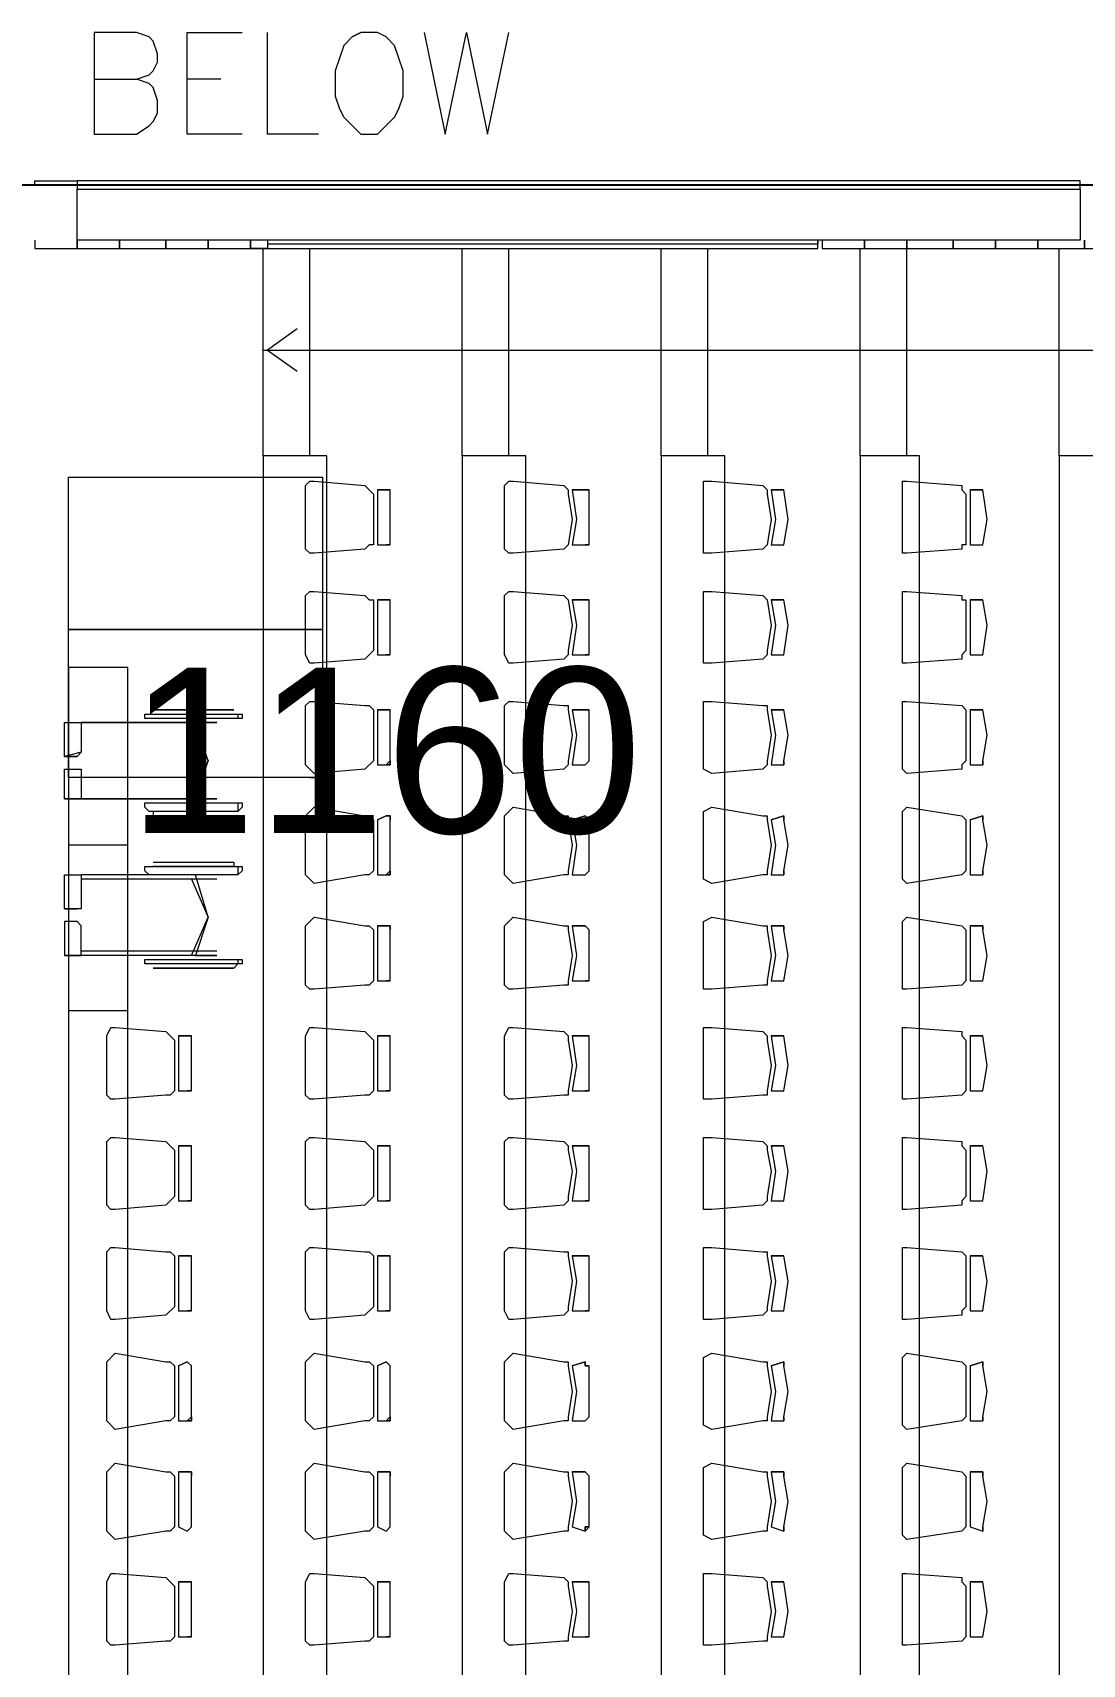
# Model space of a CAD drawing. Header units: metres. Extents: x 3 to 116, y 0 to 119.
# Drawn here: x 52.48 to 58.82, y 61.5 to 71.36 of the extents above; entities that cross this region are included whole.
import ezdxf

# ---------------------------------------------------------------- set-up
doc = ezdxf.new("R2010")
doc.units = ezdxf.units.M
doc.layers.add('PDF_Geometry', color=7, linetype='Continuous', transparency=0.8)
doc.styles.get("Standard").update_dxf_attribs({"font": 'arial.ttf', "height": 1})

msp = doc.modelspace()

# ---------------------------------------------------------------- linework, layer by layer
msp.add_lwpolyline([(48.372, 52.8644), (69.1194, 52.8644), (69.1194, 70.4395), (48.372, 70.4395)], close=True)
at = {"layer": 'PDF_Geometry', "lineweight": 5}
for points in [[(52.849, 71.0791), (53.1048, 71.0791), (53.1815, 71.1046), (53.2071, 71.1302), (53.2327, 71.1814), (53.2327, 71.2326), (53.2071, 71.3093), (53.1815, 71.3349), (53.1048, 71.3605), (52.849, 71.3605), (52.849, 70.7465), (53.1048, 70.7465), (53.1815, 70.7977), (53.2071, 70.8232), (53.2327, 70.8744), (53.2327, 70.9511), (53.2071, 71.0279), (53.1815, 71.0535), (53.1048, 71.0791)], [(53.7443, 70.7465), (53.4118, 70.7465), (53.4118, 71.3605), (53.7443, 71.3605)], [(54.2048, 70.7465), (53.8978, 70.7465), (53.8978, 71.3605)], [(54.4095, 71.3349), (54.4606, 71.3605), (54.4095, 71.3349), (54.3583, 71.2837), (54.3072, 71.1302), (54.3072, 70.9767), (54.3327, 70.9), (54.3583, 70.8488), (54.4606, 70.7465), (54.563, 70.7465), (54.6653, 70.8488), (54.6909, 70.9), (54.7165, 70.9767), (54.7165, 71.1302), (54.6909, 71.207), (54.6653, 71.2837), (54.6141, 71.3349), (54.563, 71.3605), (54.4606, 71.3605)], [(54.8444, 71.3605), (54.9723, 70.7465), (55.1002, 71.3605), (55.2281, 70.7465), (55.356, 71.3605)], [(53.6164, 71.0791), (53.4118, 71.0791)], [(52.4908, 70.4395), (52.4908, 70.4651), (52.7466, 70.4651), (52.7466, 70.4395)], [(58.8097, 70.4139), (58.8097, 70.4651), (52.7466, 70.4651), (52.7466, 70.4139)], [(52.4908, 70.1069), (52.4908, 70.0558), (52.7466, 70.0558), (52.7466, 70.1069), (52.7466, 70.0558), (53.0024, 70.0558), (53.0024, 70.1069), (53.0024, 70.0558), (53.2839, 70.0558), (53.2839, 70.1069), (53.2839, 70.0558), (53.5397, 70.0558), (53.5397, 70.1069)], [(53.5397, 70.0558), (53.5397, 70.1069), (53.5397, 70.0558), (53.7955, 70.0558), (53.7955, 70.1069), (53.7955, 70.0558), (53.8978, 70.0558), (53.7955, 70.0558), (53.7955, 70.1069), (53.7955, 70.0558)], [(53.8723, 68.8022), (53.8723, 70.0558)], [(53.8978, 70.1069), (53.8978, 70.0558)], [(54.1537, 68.8022), (54.1537, 70.0558)], [(55.0746, 68.8022), (55.0746, 70.0558)], [(55.356, 68.8022), (55.356, 70.0558)], [(56.277, 68.8022), (56.277, 70.0558)], [(56.5584, 68.8022), (56.5584, 70.0558)], [(57.2491, 70.1069), (57.2491, 70.0558), (57.505, 70.0558), (57.505, 70.1069), (57.505, 70.0558), (57.7608, 70.0558), (57.7608, 70.1069)], [(57.4794, 68.8022), (57.4794, 70.0558)], [(57.7608, 68.8022), (57.7608, 70.0558), (57.7608, 70.1069), (57.7608, 70.0558), (58.0422, 70.0558), (58.0422, 70.1069), (58.0422, 70.0558), (58.298, 70.0558), (58.298, 70.1069), (58.298, 70.0558), (58.5538, 70.0558), (58.5538, 70.1069), (58.5538, 70.0558), (58.8352, 70.0558), (58.8352, 70.1069), (58.8352, 70.0558), (59.0911, 70.0558), (59.0911, 70.1069)], [(58.6817, 68.8022), (58.6817, 70.0558)], [(54.0769, 69.5697), (53.8978, 69.4418), (54.0769, 69.3139)], [(53.8723, 69.4418), (64.9239, 69.4418)], [(54.563, 68.5976), (54.6141, 68.5976), (54.563, 68.5976), (54.563, 68.265), (54.6397, 68.265), (54.6141, 68.265), (54.6397, 68.265), (54.6397, 68.5976), (54.6141, 68.5976), (54.6397, 68.5976)], [(55.7398, 68.5976), (55.8165, 68.5976), (55.7398, 68.5976), (55.7654, 68.4185), (55.7398, 68.265), (55.8421, 68.265), (55.8165, 68.265), (55.8421, 68.265), (55.8421, 68.5976), (55.8165, 68.5976), (55.8421, 68.5976)], [(56.9421, 68.5976), (57.0189, 68.5976), (56.9421, 68.5976), (56.9677, 68.4185), (56.9421, 68.265), (57.0189, 68.265), (57.0445, 68.4185), (57.0189, 68.5976)], [(58.1445, 68.5976), (58.2213, 68.5976), (58.1445, 68.5976), (58.1445, 68.265), (58.2213, 68.265), (58.2468, 68.4185), (58.2213, 68.5976)], [(54.563, 67.9324), (54.6141, 67.9324), (54.563, 67.9324), (54.563, 67.5998), (54.6397, 67.5998), (54.6141, 67.5998), (54.6397, 67.5998), (54.6397, 67.9324), (54.6141, 67.9324), (54.6397, 67.9324)], [(55.7398, 67.9324), (55.8165, 67.9324), (55.7398, 67.9324), (55.7654, 67.7789), (55.7398, 67.5998), (55.8421, 67.5998), (55.8165, 67.5998), (55.8421, 67.5998), (55.8421, 67.9324), (55.8165, 67.9324), (55.8421, 67.9324)], [(56.9421, 67.9324), (57.0189, 67.9324), (56.9421, 67.9324), (56.9677, 67.7789), (56.9421, 67.5998), (57.0189, 67.5998), (57.0445, 67.7789), (57.0189, 67.9324)], [(58.1445, 67.9324), (58.2213, 67.9324), (58.1445, 67.9324), (58.1445, 67.5998), (58.2213, 67.5998), (58.2468, 67.7789), (58.2213, 67.9324)], [(54.1537, 66.858), (54.2304, 66.858), (52.6955, 66.858), (52.6955, 67.7533), (54.2304, 67.7533), (54.2304, 66.858)], [(53.2071, 67.2673), (53.6932, 67.2673), (53.2071, 67.2673)], [(53.6932, 67.2673), (53.6932, 67.2673)], [(54.563, 67.2673), (54.6141, 67.2673), (54.563, 67.2673), (54.563, 66.9347), (54.6397, 66.9347), (54.6397, 66.9603), (54.6397, 66.9347), (54.6141, 66.9347), (54.6397, 66.9603), (54.6397, 67.2673), (54.6141, 67.2673), (54.6397, 67.2673)], [(55.7398, 67.2673), (55.8165, 67.2673), (55.7398, 67.2673), (55.7654, 67.1138), (55.7398, 66.9347), (55.8165, 66.9347), (55.8421, 66.9603), (55.8165, 66.9347), (55.8421, 66.9603), (55.8421, 67.2673), (55.8165, 67.2673), (55.8421, 67.2673)], [(56.9421, 67.2673), (57.0189, 67.2673), (56.9421, 67.2673), (56.9677, 67.1138), (56.9421, 66.9347), (57.0189, 66.9347), (57.0189, 66.9603), (57.0189, 66.9347), (57.0189, 66.9603), (57.0445, 67.1138), (57.0189, 67.2673)], [(58.1445, 67.2673), (58.2213, 67.2673), (58.1445, 67.2673), (58.1445, 66.9347), (58.2213, 66.9347), (58.2213, 66.9603), (58.2213, 66.9347), (58.2213, 66.9603), (58.2468, 67.1138), (58.2213, 67.2673)], [(52.7722, 67.0115), (52.7466, 66.9859), (52.6699, 66.9859), (52.6699, 67.0115), (52.6699, 67.1905), (52.7722, 67.1905), (52.7722, 67.0115), (52.6699, 66.9859), (52.7466, 66.9859)], [(52.6699, 67.1905), (52.6699, 67.1905)], [(53.4374, 67.1905), (53.5397, 66.9603), (53.4629, 67.1905), (53.5908, 67.1905), (53.4629, 67.1905), (52.7722, 67.1905), (53.5908, 67.1905)], [(53.0536, 66.73), (53.0536, 67.1905)], [(53.5908, 67.1905), (53.5908, 67.1905)], [(53.7188, 67.2417), (53.7443, 67.2417), (53.7443, 67.2161), (53.7188, 67.2161)], [(52.6699, 66.73), (52.6699, 66.9091), (52.7722, 66.9091), (52.7722, 66.73), (52.6699, 66.73), (52.7722, 66.73), (53.5908, 66.73), (53.4629, 66.73), (53.5397, 66.9603), (53.4374, 66.73)], [(52.6699, 66.9091), (52.7722, 66.9091)], [(52.6699, 66.73), (52.6699, 66.73)], [(53.5908, 66.73), (53.4629, 66.73), (52.7722, 66.73)], [(53.7188, 66.7045), (53.7443, 66.7045), (53.7443, 66.6789), (53.7188, 66.6533), (53.2071, 66.6533), (53.2071, 66.6277), (53.6932, 66.6277)], [(53.4629, 66.73), (53.4629, 66.73)], [(53.5908, 66.73), (53.5908, 66.73)], [(53.2071, 66.6533), (53.2071, 66.6533)], [(53.6932, 66.6533), (53.6932, 66.6533)], [(54.563, 66.6021), (54.6141, 66.6277), (54.563, 66.6021), (54.563, 66.2696), (54.6397, 66.2696), (54.6397, 66.2951), (54.6397, 66.2696), (54.6141, 66.2696), (54.6397, 66.2951), (54.6397, 66.6277), (54.6141, 66.6277), (54.6397, 66.6277), (54.6397, 66.6021)], [(55.7398, 66.6021), (55.8165, 66.6277), (55.7398, 66.6021), (55.7654, 66.4486), (55.7398, 66.2696), (55.8165, 66.2696), (55.8421, 66.2951), (55.8165, 66.2696), (55.8421, 66.2951), (55.8421, 66.6021), (55.8165, 66.6277), (55.8421, 66.6021)], [(56.9421, 66.6021), (57.0189, 66.6277), (56.9421, 66.6021), (56.9677, 66.4486), (56.9421, 66.2696), (57.0189, 66.2696), (57.0189, 66.2951), (57.0189, 66.2696), (57.0189, 66.2951), (57.0445, 66.4486), (57.0189, 66.6021), (57.0189, 66.6277), (57.0189, 66.6021)], [(58.1445, 66.6021), (58.2213, 66.6277), (58.1445, 66.6021), (58.1445, 66.2696), (58.2213, 66.2696), (58.2213, 66.2951), (58.2213, 66.2696), (58.2213, 66.2951), (58.2468, 66.4486), (58.2213, 66.6021), (58.2213, 66.6277), (58.2213, 66.6021)], [(53.0536, 66.4486), (52.6955, 66.4486)], [(53.2071, 66.3463), (53.6932, 66.3463), (53.6932, 66.3207), (53.2071, 66.3207)], [(53.6932, 66.3463), (53.6932, 66.3463)], [(53.7188, 66.3207), (53.7443, 66.3207), (53.7443, 66.2951), (53.7188, 66.2696)], [(52.7722, 66.0649), (52.6699, 66.0649), (52.6699, 66.244), (52.6699, 66.2696), (52.7722, 66.2696), (52.7722, 66.0649), (52.6699, 66.0649), (52.7466, 66.0649)], [(53.5908, 66.2696), (52.7722, 66.2696)], [(53.5908, 66.244), (53.4629, 66.244), (52.7722, 66.244)], [(53.0536, 65.8091), (53.0536, 66.244)], [(53.4374, 66.244), (53.5397, 66.0137), (53.4629, 66.2696)], [(53.5908, 66.244), (53.5908, 66.244)], [(53.4374, 65.7835), (53.5397, 66.0137), (53.4629, 65.7835), (53.5908, 65.7835), (52.7722, 65.7835), (52.6699, 65.7835), (52.7722, 65.7835), (52.7722, 65.9626), (52.7466, 65.9882), (52.6699, 65.9882)], [(52.7722, 65.9626), (52.7466, 65.9882), (52.6699, 65.9882), (52.6699, 65.9626), (52.6699, 65.8091), (52.6699, 65.7835)], [(54.563, 65.9626), (54.6141, 65.9626), (54.563, 65.9626), (54.563, 65.63), (54.6397, 65.63), (54.6141, 65.63), (54.6397, 65.63), (54.6397, 65.9626), (54.6141, 65.9626), (54.6397, 65.9626), (54.6397, 65.937)], [(55.7398, 65.9626), (55.8165, 65.9626), (55.7398, 65.9626), (55.7654, 65.7835), (55.7398, 65.63), (55.8421, 65.63), (55.8165, 65.63), (55.8421, 65.63), (55.8421, 65.937), (55.8165, 65.9626), (55.8421, 65.937)], [(56.9421, 65.9626), (57.0189, 65.9626), (56.9421, 65.9626), (56.9677, 65.7835), (56.9421, 65.63), (57.0189, 65.63), (57.0445, 65.7835), (57.0189, 65.937), (57.0189, 65.9626), (57.0189, 65.937)], [(58.1445, 65.9626), (58.2213, 65.9626), (58.1445, 65.9626), (58.1445, 65.63), (58.2213, 65.63), (58.2468, 65.7835), (58.2213, 65.937), (58.2213, 65.9626), (58.2213, 65.937)], [(53.5908, 65.8091), (53.4629, 65.8091), (52.7722, 65.8091)], [(53.4629, 65.7835), (53.4629, 65.7835)], [(53.5908, 65.7835), (53.5908, 65.7835)], [(53.7188, 65.7579), (53.7443, 65.7579), (53.7443, 65.7323), (53.7188, 65.7323), (53.6932, 65.7067), (53.2071, 65.7067), (53.6932, 65.7067)], [(53.2071, 65.7067), (53.2071, 65.7067)], [(53.6932, 65.7067), (53.6932, 65.7067)], [(52.6955, 65.4509), (53.0536, 65.4509)], [(53.3606, 65.2974), (53.4118, 65.2974), (53.3606, 65.2974), (53.3606, 64.9649), (53.4374, 64.9649), (53.4118, 64.9649), (53.4374, 64.9649), (53.4374, 65.2974), (53.4118, 65.2974), (53.4374, 65.2974)], [(54.563, 65.2974), (54.6141, 65.2974), (54.563, 65.2974), (54.563, 64.9649), (54.6397, 64.9649), (54.6141, 64.9649), (54.6397, 64.9649), (54.6397, 65.2974), (54.6141, 65.2974), (54.6397, 65.2974)], [(55.7398, 65.2974), (55.8165, 65.2974), (55.7398, 65.2974), (55.7654, 65.1184), (55.7398, 64.9649), (55.8421, 64.9649), (55.8165, 64.9649), (55.8421, 64.9649), (55.8421, 65.2974), (55.8165, 65.2974), (55.8421, 65.2974)], [(56.9421, 65.2974), (57.0189, 65.2974), (56.9421, 65.2974), (56.9677, 65.1184), (56.9421, 64.9649), (57.0189, 64.9649), (57.0445, 65.1184), (57.0189, 65.2974)], [(58.1445, 65.2974), (58.2213, 65.2974), (58.1445, 65.2974), (58.1445, 64.9649), (58.2213, 64.9649), (58.2468, 65.1184), (58.2213, 65.2974)], [(53.3606, 64.6323), (53.4118, 64.6323), (53.3606, 64.6323), (53.3606, 64.2997), (53.4374, 64.2997), (53.4118, 64.2997), (53.4374, 64.2997), (53.4374, 64.6323), (53.4118, 64.6323), (53.4374, 64.6323)], [(54.563, 64.6323), (54.6141, 64.6323), (54.563, 64.6323), (54.563, 64.2997), (54.6397, 64.2997), (54.6141, 64.2997), (54.6397, 64.2997), (54.6397, 64.6323), (54.6141, 64.6323), (54.6397, 64.6323)], [(55.7398, 64.6323), (55.8165, 64.6323), (55.7398, 64.6323), (55.7654, 64.4788), (55.7398, 64.2997), (55.8421, 64.2997), (55.8165, 64.2997), (55.8421, 64.2997), (55.8421, 64.6323), (55.8165, 64.6323), (55.8421, 64.6323)], [(56.9421, 64.6323), (57.0189, 64.6323), (56.9421, 64.6323), (56.9677, 64.4788), (56.9421, 64.2997), (57.0189, 64.2997), (57.0445, 64.4788), (57.0189, 64.6323)], [(58.1445, 64.6323), (58.2213, 64.6323), (58.1445, 64.6323), (58.1445, 64.2997), (58.2213, 64.2997), (58.2468, 64.4788), (58.2213, 64.6323)], [(53.3606, 63.9671), (53.4118, 63.9671), (53.3606, 63.9671), (53.3606, 63.6346), (53.4374, 63.6346), (53.4118, 63.6346), (53.4374, 63.6346), (53.4374, 63.9671), (53.4118, 63.9671), (53.4374, 63.9671)], [(54.563, 63.9671), (54.6141, 63.9671), (54.563, 63.9671), (54.563, 63.6346), (54.6397, 63.6346), (54.6141, 63.6346), (54.6397, 63.6346), (54.6397, 63.9671), (54.6141, 63.9671), (54.6397, 63.9671)], [(55.7398, 63.9671), (55.8165, 63.9671), (55.7398, 63.9671), (55.7654, 63.8136), (55.7398, 63.6346), (55.8421, 63.6346), (55.8165, 63.6346), (55.8421, 63.6346), (55.8421, 63.9671), (55.8165, 63.9671), (55.8421, 63.9671)], [(56.9421, 63.9671), (57.0189, 63.9671), (56.9421, 63.9671), (56.9677, 63.8136), (56.9421, 63.6346), (57.0189, 63.6346), (57.0445, 63.8136), (57.0189, 63.9671)], [(58.1445, 63.9671), (58.2213, 63.9671), (58.1445, 63.9671), (58.1445, 63.6346), (58.2213, 63.6346), (58.2468, 63.8136), (58.2213, 63.9671)], [(53.3606, 63.302), (53.4118, 63.3276), (53.3606, 63.302), (53.3606, 62.9694), (53.4374, 62.9694), (53.4374, 62.995), (53.4374, 62.9694), (53.4118, 62.9694), (53.4374, 62.995), (53.4374, 63.302), (53.4118, 63.3276), (53.4374, 63.302)], [(54.563, 63.302), (54.6141, 63.3276), (54.563, 63.302), (54.563, 62.9694), (54.6397, 62.9694), (54.6397, 62.995), (54.6397, 62.9694), (54.6141, 62.9694), (54.6397, 62.995), (54.6397, 63.302), (54.6141, 63.3276), (54.6397, 63.302)], [(55.7398, 63.302), (55.8165, 63.3276), (55.7398, 63.302), (55.7654, 63.1485), (55.7398, 62.9694), (55.8165, 62.9694), (55.8421, 62.995), (55.8165, 62.9694), (55.8421, 62.995), (55.8421, 63.302), (55.8165, 63.302), (55.8165, 63.3276), (55.8165, 63.302), (55.8421, 63.302)], [(56.9421, 63.302), (57.0189, 63.3276), (56.9421, 63.302), (56.9677, 63.1485), (56.9421, 62.9694), (57.0189, 62.9694), (57.0189, 62.995), (57.0189, 62.9694), (57.0189, 62.995), (57.0445, 63.1485), (57.0189, 63.302), (57.0189, 63.3276), (57.0189, 63.302)], [(58.1445, 63.302), (58.2213, 63.3276), (58.1445, 63.302), (58.1445, 62.9694), (58.2213, 62.9694), (58.2213, 62.995), (58.2213, 62.9694), (58.2213, 62.995), (58.2468, 63.1485), (58.2213, 63.302), (58.2213, 63.3276), (58.2213, 63.302)], [(53.3606, 62.6624), (53.4118, 62.6624), (53.3606, 62.6624), (53.3606, 62.3299), (53.4118, 62.3043), (53.4374, 62.3299), (53.4118, 62.3043), (53.4374, 62.3299), (53.4374, 62.6624), (53.4118, 62.6624), (53.4374, 62.6624), (53.4374, 62.6369)], [(54.563, 62.6624), (54.6141, 62.6624), (54.563, 62.6624), (54.563, 62.3299), (54.6141, 62.3043), (54.6397, 62.3299), (54.6141, 62.3043), (54.6397, 62.3299), (54.6397, 62.6624), (54.6141, 62.6624), (54.6397, 62.6624), (54.6397, 62.6369)], [(55.7398, 62.6624), (55.8165, 62.6624), (55.7398, 62.6624), (55.7654, 62.4834), (55.7398, 62.3299), (55.8165, 62.3043), (55.8165, 62.3299), (55.8421, 62.3299), (55.8165, 62.3299), (55.8165, 62.3043), (55.8421, 62.3299), (55.8421, 62.6369), (55.8165, 62.6624), (55.8421, 62.6369)], [(56.9421, 62.6624), (57.0189, 62.6624), (56.9421, 62.6624), (56.9677, 62.4834), (56.9421, 62.3299), (57.0189, 62.3043), (57.0189, 62.3299), (57.0189, 62.3043), (57.0189, 62.3299), (57.0445, 62.4834), (57.0189, 62.6369), (57.0189, 62.6624), (57.0189, 62.6369)], [(58.1445, 62.6624), (58.2213, 62.6624), (58.1445, 62.6624), (58.1445, 62.3299), (58.2213, 62.3043), (58.2213, 62.3299), (58.2213, 62.3043), (58.2213, 62.3299), (58.2468, 62.4834), (58.2213, 62.6369), (58.2213, 62.6624), (58.2213, 62.6369)], [(53.3606, 61.9973), (53.4118, 61.9973), (53.3606, 61.9973), (53.3606, 61.6647), (53.4374, 61.6647), (53.4118, 61.6647), (53.4374, 61.6647), (53.4374, 61.9973), (53.4118, 61.9973), (53.4374, 61.9973)], [(54.563, 61.9973), (54.6141, 61.9973), (54.563, 61.9973), (54.563, 61.6647), (54.6397, 61.6647), (54.6141, 61.6647), (54.6397, 61.6647), (54.6397, 61.9973), (54.6141, 61.9973), (54.6397, 61.9973)], [(55.7398, 61.9973), (55.8165, 61.9973), (55.7398, 61.9973), (55.7654, 61.8182), (55.7398, 61.6647), (55.8421, 61.6647), (55.8165, 61.6647), (55.8421, 61.6647), (55.8421, 61.9973), (55.8165, 61.9973), (55.8421, 61.9973)], [(56.9421, 61.9973), (57.0189, 61.9973), (56.9421, 61.9973), (56.9677, 61.8182), (56.9421, 61.6647), (57.0189, 61.6647), (57.0445, 61.8182), (57.0189, 61.9973)], [(58.1445, 61.9973), (58.2213, 61.9973), (58.1445, 61.9973), (58.1445, 61.6647), (58.2213, 61.6647), (58.2468, 61.8182), (58.2213, 61.9973)]]:
    msp.add_lwpolyline(points, dxfattribs=at)
for points in [[(58.8097, 70.4139), (58.8097, 70.1069), (52.7466, 70.1069), (52.7466, 70.4139)], [(57.2236, 70.0558), (57.2236, 70.1069), (57.2236, 70.0813), (53.8978, 70.0813), (53.8978, 70.0558)], [(54.256, 68.8022), (53.8723, 68.8022), (53.8723, 54.1691), (54.256, 54.1691)], [(55.0746, 68.8022), (55.0746, 54.1691), (55.4584, 54.1691), (55.4584, 68.8022)], [(56.277, 68.8022), (56.277, 54.1691), (56.6607, 54.1691), (56.6607, 68.8022)], [(57.4794, 68.8022), (57.4794, 54.1691), (57.8375, 54.1691), (57.8375, 68.8022)], [(58.6817, 68.8022), (58.6817, 54.1691), (59.0399, 54.1691), (59.0399, 68.8022)], [(52.6955, 67.7533), (52.6955, 68.6743), (54.2304, 68.6743), (54.2304, 67.7533)], [(54.5374, 68.265), (54.5118, 68.265), (54.4862, 68.2394), (54.1792, 68.2138), (54.1537, 68.2138), (54.1281, 68.2394), (54.1281, 68.6231), (54.1537, 68.6487), (54.1792, 68.6487), (54.4862, 68.6231), (54.5374, 68.572)], [(55.7142, 68.265), (55.6886, 68.2394), (55.3816, 68.2138), (55.356, 68.2138), (55.3305, 68.2394), (55.3305, 68.6231), (55.356, 68.6487), (55.3816, 68.6487), (55.6886, 68.6231), (55.7142, 68.5976), (55.7142, 68.572), (55.7398, 68.4185)], [(56.9166, 68.265), (56.891, 68.2394), (56.584, 68.2138), (56.5328, 68.2138), (56.5328, 68.6487), (56.584, 68.6487), (56.891, 68.6231), (56.9166, 68.5976), (56.9166, 68.572), (56.9421, 68.4185)], [(58.1189, 68.265), (58.0934, 68.265), (58.0934, 68.2394), (57.7608, 68.2138), (57.7352, 68.2138), (57.7352, 68.6487), (57.7608, 68.6487), (58.0934, 68.6231), (58.0934, 68.5976), (58.1189, 68.572)], [(54.5374, 67.6254), (54.4862, 67.5743), (54.1792, 67.5487), (54.1537, 67.5487), (54.1281, 67.5998), (54.1281, 67.958), (54.1537, 67.9836), (54.1792, 67.9836), (54.4862, 67.958), (54.5118, 67.9324), (54.5374, 67.9324)], [(55.7142, 67.6254), (55.7142, 67.5998), (55.6886, 67.5743), (55.3816, 67.5487), (55.356, 67.5487), (55.3305, 67.5998), (55.3305, 67.958), (55.356, 67.9836), (55.3816, 67.9836), (55.6886, 67.958), (55.7142, 67.9324), (55.7398, 67.7789)], [(56.9166, 67.6254), (56.9166, 67.5998), (56.891, 67.5743), (56.584, 67.5487), (56.5328, 67.5487), (56.5328, 67.9836), (56.584, 67.9836), (56.891, 67.958), (56.9166, 67.9324), (56.9421, 67.7789)], [(58.1189, 67.6254), (58.0934, 67.5998), (58.0934, 67.5743), (57.7608, 67.5487), (57.7352, 67.5487), (57.7352, 67.9836), (57.7608, 67.9836), (58.0934, 67.958), (58.0934, 67.9324), (58.1189, 67.9324)], [(52.6955, 67.5231), (52.6955, 55.4482), (53.0536, 55.4482), (53.0536, 67.5231)], [(54.5374, 66.9603), (54.4862, 66.9091), (54.1792, 66.8835), (54.1281, 66.9347), (54.1281, 67.2929), (54.1537, 67.3184), (54.1792, 67.3184), (54.4862, 67.2929), (54.5118, 67.2929), (54.5374, 67.2673)], [(55.7142, 66.9603), (55.7142, 66.9347), (55.6886, 66.9091), (55.3816, 66.8835), (55.3305, 66.9347), (55.3305, 67.2929), (55.356, 67.3184), (55.3816, 67.3184), (55.6886, 67.2929), (55.7142, 67.2929), (55.7142, 67.2673), (55.7398, 67.1138)], [(56.9166, 66.9603), (56.9166, 66.9347), (56.891, 66.9091), (56.584, 66.8835), (56.5328, 66.9091), (56.5328, 67.3184), (56.584, 67.3184), (56.891, 67.2929), (56.9166, 67.2929), (56.9166, 67.2673), (56.9421, 67.1138)], [(58.1189, 66.9603), (58.0934, 66.9347), (58.0934, 66.9091), (57.7608, 66.8835), (57.7352, 66.9091), (57.7352, 67.3184), (57.7608, 67.3184), (58.0934, 67.2929), (58.1189, 67.2673)], [(53.1815, 67.2161), (53.1559, 67.2161), (53.1559, 67.2417), (53.7188, 67.2417), (53.7188, 67.2161)], [(53.1815, 66.7045), (53.7188, 66.7045), (53.7188, 66.6533), (53.1815, 66.6533), (53.1559, 66.6789), (53.1559, 66.7045)], [(54.5374, 66.2951), (54.5118, 66.2696), (54.4862, 66.2696), (54.1792, 66.2184), (54.1281, 66.2696), (54.1281, 66.6277), (54.1792, 66.6789), (54.4862, 66.6277), (54.5118, 66.6277), (54.5374, 66.6021)], [(55.7142, 66.2951), (55.7142, 66.2696), (55.6886, 66.2696), (55.3816, 66.2184), (55.3305, 66.2696), (55.3305, 66.6277), (55.3816, 66.6789), (55.6886, 66.6277), (55.7142, 66.6277), (55.7142, 66.6021), (55.7398, 66.4486)], [(56.9166, 66.2951), (56.9166, 66.2696), (56.891, 66.2696), (56.584, 66.2184), (56.5328, 66.244), (56.5328, 66.6533), (56.584, 66.6789), (56.891, 66.6277), (56.9166, 66.6277), (56.9166, 66.6021), (56.9421, 66.4486)], [(58.1189, 66.2951), (58.0934, 66.2696), (57.7608, 66.2184), (57.7352, 66.244), (57.7352, 66.6533), (57.7608, 66.6789), (58.0934, 66.6277), (58.1189, 66.6021)], [(53.1815, 66.2696), (53.1559, 66.2951), (53.1559, 66.3207), (53.7188, 66.3207), (53.7188, 66.2696)], [(54.5374, 65.63), (54.5118, 65.6044), (54.4862, 65.6044), (54.1792, 65.5788), (54.1537, 65.5788), (54.1281, 65.6044), (54.1281, 65.9626), (54.1792, 66.0137), (54.4862, 65.9626), (54.5118, 65.9626), (54.5374, 65.937)], [(55.7142, 65.63), (55.7142, 65.6044), (55.6886, 65.6044), (55.3816, 65.5788), (55.356, 65.5788), (55.3305, 65.6044), (55.3305, 65.9626), (55.3816, 66.0137), (55.6886, 65.9626), (55.7142, 65.9626), (55.7142, 65.937), (55.7398, 65.7835)], [(56.9166, 65.63), (56.9166, 65.6044), (56.891, 65.6044), (56.584, 65.5788), (56.5328, 65.5788), (56.5328, 65.9882), (56.584, 66.0137), (56.891, 65.9626), (56.9166, 65.9626), (56.9166, 65.937), (56.9421, 65.7835)], [(58.1189, 65.63), (58.0934, 65.6044), (57.7608, 65.5788), (57.7352, 65.5788), (57.7352, 65.9882), (57.7608, 66.0137), (58.0934, 65.9626), (58.1189, 65.937)], [(53.1815, 65.7579), (53.7188, 65.7579), (53.7188, 65.7323), (53.1559, 65.7323), (53.1559, 65.7579)], [(53.335, 64.9649), (53.3094, 64.9393), (53.2839, 64.9393), (52.9769, 64.9137), (52.9513, 64.9137), (52.9257, 64.9393), (52.9257, 65.2974), (52.9513, 65.3486), (52.9769, 65.3486), (53.2839, 65.323), (53.335, 65.2718)], [(54.5374, 64.9649), (54.5118, 64.9393), (54.4862, 64.9393), (54.1792, 64.9137), (54.1537, 64.9137), (54.1281, 64.9393), (54.1281, 65.2974), (54.1537, 65.3486), (54.1792, 65.3486), (54.4862, 65.323), (54.5374, 65.2718)], [(55.7142, 64.9649), (55.7142, 64.9393), (55.6886, 64.9393), (55.3816, 64.9137), (55.356, 64.9137), (55.3305, 64.9393), (55.3305, 65.2974), (55.356, 65.3486), (55.3816, 65.3486), (55.6886, 65.323), (55.7142, 65.2974), (55.7142, 65.2718), (55.7398, 65.1184)], [(56.9166, 64.9649), (56.9166, 64.9393), (56.891, 64.9393), (56.584, 64.9137), (56.5328, 64.9137), (56.5328, 65.3486), (56.584, 65.3486), (56.891, 65.323), (56.9166, 65.2974), (56.9166, 65.2718), (56.9421, 65.1184)], [(58.1189, 64.9649), (58.0934, 64.9393), (57.7608, 64.9137), (57.7352, 64.9137), (57.7352, 65.3486), (57.7608, 65.3486), (58.0934, 65.323), (58.0934, 65.2974), (58.1189, 65.2718)], [(53.335, 64.3253), (53.2839, 64.2741), (52.9769, 64.2486), (52.9513, 64.2486), (52.9257, 64.2741), (52.9257, 64.6579), (52.9513, 64.6835), (52.9769, 64.6835), (53.2839, 64.6579), (53.335, 64.6067)], [(54.5374, 64.3253), (54.4862, 64.2741), (54.1792, 64.2486), (54.1537, 64.2486), (54.1281, 64.2741), (54.1281, 64.6579), (54.1537, 64.6835), (54.1792, 64.6835), (54.4862, 64.6579), (54.5374, 64.6067)], [(55.7142, 64.3253), (55.7142, 64.2997), (55.6886, 64.2741), (55.3816, 64.2486), (55.356, 64.2486), (55.3305, 64.2741), (55.3305, 64.6579), (55.356, 64.6835), (55.3816, 64.6835), (55.6886, 64.6579), (55.7142, 64.6323), (55.7142, 64.6067), (55.7398, 64.4788)], [(56.9166, 64.3253), (56.9166, 64.2997), (56.891, 64.2741), (56.584, 64.2486), (56.5328, 64.2486), (56.5328, 64.6835), (56.584, 64.6835), (56.891, 64.6579), (56.9166, 64.6323), (56.9166, 64.6067), (56.9421, 64.4788)], [(58.1189, 64.3253), (58.0934, 64.2997), (58.0934, 64.2741), (57.7608, 64.2486), (57.7352, 64.2486), (57.7352, 64.6835), (57.7608, 64.6835), (58.0934, 64.6579), (58.0934, 64.6323), (58.1189, 64.6067)], [(53.335, 63.6602), (53.2839, 63.609), (52.9769, 63.5834), (52.9513, 63.5834), (52.9257, 63.6346), (52.9257, 63.9927), (52.9513, 64.0183), (52.9769, 64.0183), (53.2839, 63.9927), (53.3094, 63.9927), (53.335, 63.9671)], [(54.5374, 63.6602), (54.4862, 63.609), (54.1792, 63.5834), (54.1537, 63.5834), (54.1281, 63.6346), (54.1281, 63.9927), (54.1537, 64.0183), (54.1792, 64.0183), (54.4862, 63.9927), (54.5118, 63.9927), (54.5374, 63.9671)], [(55.7142, 63.6602), (55.7142, 63.6346), (55.6886, 63.609), (55.3816, 63.5834), (55.356, 63.5834), (55.3305, 63.6346), (55.3305, 63.9927), (55.356, 64.0183), (55.3816, 64.0183), (55.6886, 63.9927), (55.7142, 63.9927), (55.7142, 63.9671), (55.7398, 63.8136)], [(56.9166, 63.6602), (56.9166, 63.6346), (56.891, 63.609), (56.584, 63.5834), (56.5328, 63.5834), (56.5328, 64.0183), (56.584, 64.0183), (56.891, 63.9927), (56.9166, 63.9927), (56.9166, 63.9671), (56.9421, 63.8136)], [(58.1189, 63.6602), (58.0934, 63.6346), (58.0934, 63.609), (57.7608, 63.5834), (57.7352, 63.5834), (57.7352, 64.0183), (57.7608, 64.0183), (58.0934, 63.9927), (58.1189, 63.9671)], [(53.335, 62.995), (53.3094, 62.9694), (53.2839, 62.9694), (52.9769, 62.9183), (52.9257, 62.9694), (52.9257, 63.3276), (52.9769, 63.3787), (53.2839, 63.3276), (53.3094, 63.3276), (53.335, 63.302)], [(54.5374, 62.995), (54.5118, 62.9694), (54.4862, 62.9694), (54.1792, 62.9183), (54.1281, 62.9694), (54.1281, 63.3276), (54.1792, 63.3787), (54.4862, 63.3276), (54.5118, 63.3276), (54.5374, 63.302)], [(55.7142, 62.995), (55.7142, 62.9694), (55.6886, 62.9694), (55.3816, 62.9183), (55.3305, 62.9694), (55.3305, 63.3276), (55.3816, 63.3787), (55.6886, 63.3276), (55.7142, 63.3276), (55.7142, 63.302), (55.7398, 63.1485)], [(56.9166, 62.995), (56.9166, 62.9694), (56.891, 62.9694), (56.584, 62.9183), (56.5328, 62.9438), (56.5328, 63.3532), (56.584, 63.3787), (56.891, 63.3276), (56.9166, 63.3276), (56.9166, 63.302), (56.9421, 63.1485)], [(58.1189, 62.995), (58.0934, 62.9694), (57.7608, 62.9183), (57.7352, 62.9438), (57.7352, 63.3532), (57.7608, 63.3787), (58.0934, 63.3276), (58.1189, 63.302)], [(53.335, 62.3299), (53.3094, 62.3043), (53.2839, 62.3043), (52.9769, 62.2531), (52.9257, 62.3043), (52.9257, 62.6624), (52.9769, 62.7136), (53.2839, 62.6624), (53.3094, 62.6624), (53.335, 62.6369)], [(54.5374, 62.3299), (54.5118, 62.3043), (54.4862, 62.3043), (54.1792, 62.2531), (54.1281, 62.3043), (54.1281, 62.6624), (54.1792, 62.7136), (54.4862, 62.6624), (54.5118, 62.6624), (54.5374, 62.6369)], [(55.7142, 62.3299), (55.7142, 62.3043), (55.6886, 62.3043), (55.3816, 62.2531), (55.3305, 62.3043), (55.3305, 62.6624), (55.3816, 62.7136), (55.6886, 62.6624), (55.7142, 62.6624), (55.7142, 62.6369), (55.7398, 62.4834)], [(56.9166, 62.3299), (56.9166, 62.3043), (56.891, 62.3043), (56.584, 62.2531), (56.5328, 62.2787), (56.5328, 62.688), (56.584, 62.7136), (56.891, 62.6624), (56.9166, 62.6624), (56.9166, 62.6369), (56.9421, 62.4834)], [(58.1189, 62.3299), (58.0934, 62.3043), (57.7608, 62.2531), (57.7352, 62.2787), (57.7352, 62.688), (57.7608, 62.7136), (58.0934, 62.6624), (58.1189, 62.6369)], [(53.335, 61.6647), (53.3094, 61.6391), (53.2839, 61.6391), (52.9769, 61.6136), (52.9513, 61.6136), (52.9257, 61.6391), (52.9257, 61.9973), (52.9513, 62.0485), (52.9769, 62.0485), (53.2839, 62.0229), (53.335, 61.9717)], [(54.5374, 61.6647), (54.5118, 61.6391), (54.4862, 61.6391), (54.1792, 61.6136), (54.1537, 61.6136), (54.1281, 61.6391), (54.1281, 61.9973), (54.1537, 62.0485), (54.1792, 62.0485), (54.4862, 62.0229), (54.5374, 61.9717)], [(55.7142, 61.6647), (55.7142, 61.6391), (55.6886, 61.6391), (55.3816, 61.6136), (55.356, 61.6136), (55.3305, 61.6391), (55.3305, 61.9973), (55.356, 62.0485), (55.3816, 62.0485), (55.6886, 62.0229), (55.7142, 61.9973), (55.7142, 61.9717), (55.7398, 61.8182)], [(56.9166, 61.6647), (56.9166, 61.6391), (56.891, 61.6391), (56.584, 61.6136), (56.5328, 61.6136), (56.5328, 62.0485), (56.584, 62.0485), (56.891, 62.0229), (56.9166, 61.9973), (56.9166, 61.9717), (56.9421, 61.8182)], [(58.1189, 61.6647), (58.0934, 61.6391), (57.7608, 61.6136), (57.7352, 61.6136), (57.7352, 62.0485), (57.7608, 62.0485), (58.0934, 62.0229), (58.0934, 61.9973), (58.1189, 61.9717)]]:
    msp.add_lwpolyline(points, close=True, dxfattribs=at)

# ---------------------------------------------------------------- texts
at = {"insert": (53.0536, 67.5231), "char_height": 1, "attachment_point": 1}
msp.add_mtext_dynamic_manual_height_columns('1160', width=7.060751, gutter_width=12.5, heights=[0], dxfattribs=at)

doc.saveas('drawing.dxf')
